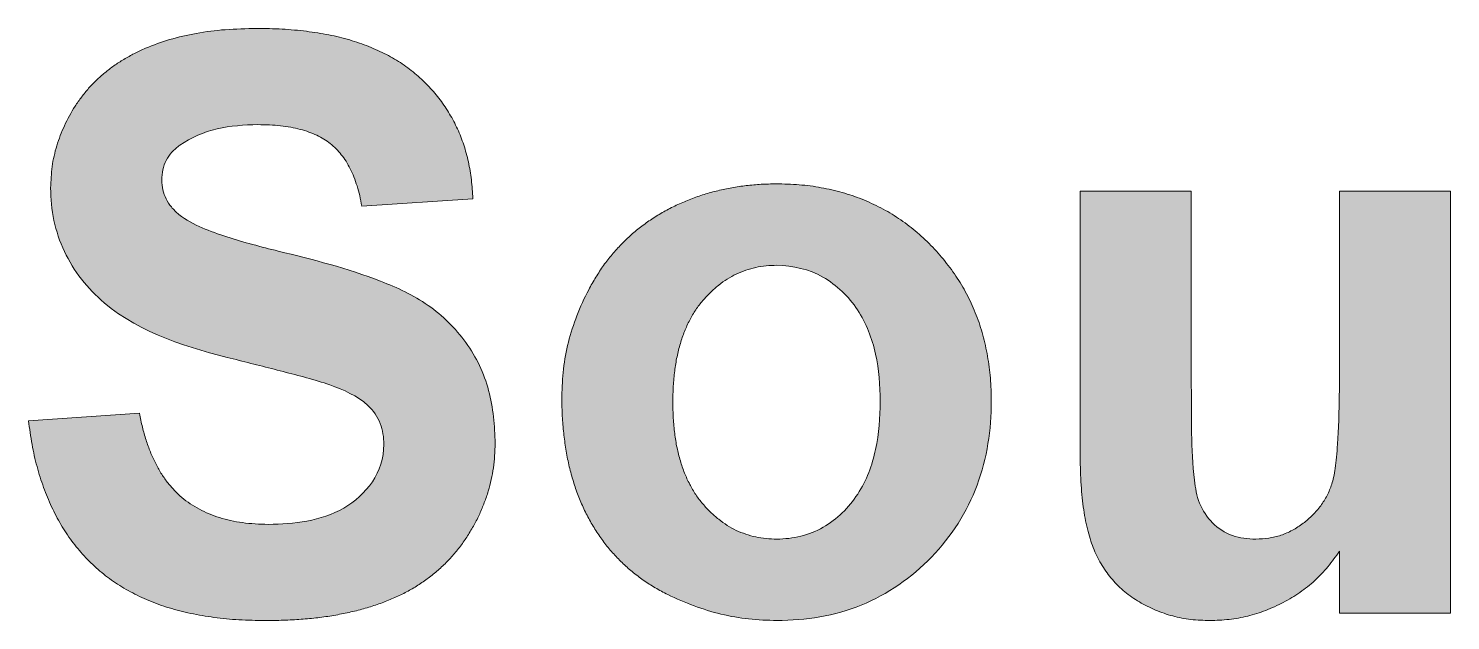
# Model space of a CAD drawing. Extents: x 222 to 1672, y 144 to 807.
# Drawn here: x 456.181 to 461.104, y 383.551 to 385.603 of the extents above; entities that cross this region are included whole.
import ezdxf

# ---------------------------------------------------------------- set-up
doc = ezdxf.new("R2010")
doc.units = 0
doc.header["$LTSCALE"] = 2
doc.header["$MEASUREMENT"] = 0
doc.layers.get('0').update_dxf_attribs({"linetype": 'CONTINUOUS'})

msp = doc.modelspace()

# ---------------------------------------------------------------- hatches: boundary and pattern name
at = {"lineweight": 5}
h = msp.add_hatch(color=256, dxfattribs=at)
edge = h.paths.add_edge_path(flags=0)
edge.add_spline(control_points=[(457.41144, 384.1606), (457.40996, 384.11477), (457.39713, 384.0694), (457.34536, 383.99425), (457.31083, 383.96332), (457.23301, 383.91799), (457.1889, 383.90428), (457.1008, 383.88754), (457.05594, 383.88505), (457.0108, 383.88455)], knot_values=[0, 0, 0, 0, 0.25, 0.25, 0.5, 0.5, 0.75, 0.75, 1, 1, 1, 1], weights=[1, 1, 1, 1, 1, 1, 1, 1, 1, 1], degree=3, periodic=0)
edge.add_spline(control_points=[(457.0108, 383.88455), (456.99556, 383.88487), (456.96583, 383.8855), (456.92232, 383.89002), (456.88118, 383.89709), (456.84236, 383.90702), (456.80618, 383.92032), (456.77232, 383.93651), (456.74047, 383.95511), (456.71156, 383.97748), (456.68481, 384.00241), (456.66064, 384.03086), (456.63854, 384.0624), (456.61947, 384.09768), (456.60208, 384.13575), (456.58753, 384.17728), (456.5743, 384.22182), (456.56835, 384.25308), (456.56529, 384.26917)], knot_values=[0, 0, 0, 0, 0.0700673, 0.1367493, 0.2009756, 0.2619101, 0.3207914, 0.3779396, 0.4344036, 0.4900566, 0.5456791, 0.6023099, 0.6614374, 0.7224709, 0.7865237, 0.8537494, 0.9247077, 1, 1, 1, 1], weights=[1, 1, 1, 1, 1, 1, 1, 1, 1, 1, 1, 1, 1, 1, 1, 1, 1, 1, 1], degree=3, periodic=0)
edge.add_line((456.56529, 384.26917), (456.18067, 384.24353))
edge.add_spline(control_points=[(456.18067, 384.24353), (456.18442, 384.21609), (456.19174, 384.16261), (456.20894, 384.0852), (456.23183, 384.01303), (456.25942, 383.9458), (456.292, 383.8836), (456.32969, 383.82641), (456.37292, 383.77439), (456.42118, 383.72729), (456.47459, 383.68533), (456.5338, 383.64954), (456.59828, 383.61908), (456.6681, 383.59377), (456.74356, 383.57466), (456.82439, 383.56135), (456.91059, 383.55269), (456.96991, 383.55172), (457.00038, 383.55122)], knot_values=[0, 0, 0, 0, 0.0691992, 0.1348691, 0.1978866, 0.2581952, 0.3162708, 0.3731085, 0.4290474, 0.4849852, 0.5413358, 0.5984053, 0.6575255, 0.7192896, 0.7837266, 0.8517658, 0.9238663, 1, 1, 1, 1], weights=[1, 1, 1, 1, 1, 1, 1, 1, 1, 1, 1, 1, 1, 1, 1, 1, 1, 1, 1], degree=3, periodic=0)
edge.add_spline(control_points=[(457.00038, 383.55122), (457.02149, 383.55148), (457.06292, 383.55199), (457.12374, 383.55513), (457.1819, 383.56069), (457.2374, 383.56866), (457.29018, 383.57913), (457.34042, 383.59136), (457.38771, 383.60629), (457.43249, 383.62306), (457.47464, 383.64236), (457.51457, 383.66392), (457.55171, 383.68852), (457.58679, 383.71497), (457.61936, 383.74377), (457.64905, 383.77541), (457.67688, 383.80887), (457.70147, 383.84509), (457.72377, 383.88236), (457.74324, 383.92058), (457.7591, 383.95972), (457.77291, 383.9992), (457.78341, 384.03952), (457.79049, 384.08054), (457.79507, 384.1223), (457.79573, 384.15043), (457.79606, 384.1646)], knot_values=[0, 0, 0, 0, 0.0559084, 0.1097584, 0.161296, 0.2106286, 0.2582257, 0.3037887, 0.3475397, 0.3895271, 0.4303723, 0.4702687, 0.509617, 0.5482511, 0.5865925, 0.6246307, 0.6630894, 0.7017543, 0.7404644, 0.7781207, 0.8152413, 0.8522742, 0.8888291, 0.9254729, 0.9624719, 1, 1, 1, 1], weights=[1, 1, 1, 1, 1, 1, 1, 1, 1, 1, 1, 1, 1, 1, 1, 1, 1, 1, 1, 1, 1, 1, 1, 1, 1, 1, 1], degree=3, periodic=0)
edge.add_spline(control_points=[(457.79606, 384.1646), (457.79509, 384.22654), (457.78986, 384.28826), (457.75759, 384.40803), (457.73157, 384.46368), (457.65884, 384.56437), (457.61489, 384.60757), (457.51319, 384.67875), (457.45738, 384.70439), (457.28518, 384.77179), (457.16528, 384.80171), (456.98584, 384.84585), (456.92614, 384.86127), (456.80988, 384.89977), (456.75182, 384.91919), (456.7015, 384.95787)], knot_values=[0, 0, 0, 0, 0.125, 0.125, 0.25, 0.25, 0.375, 0.375, 0.5, 0.5, 0.75, 0.75, 0.875, 0.875, 1, 1, 1, 1], weights=[1, 1, 1, 1, 1, 1, 1, 1, 1, 1, 1, 1, 1, 1, 1, 1], degree=3, periodic=0)
edge.add_spline(control_points=[(456.7015, 384.95787), (456.6924, 384.96618), (456.67491, 384.98214), (456.6562, 385.01151), (456.64403, 385.04321), (456.64282, 385.06553), (456.64221, 385.07686)], knot_values=[0, 0, 0, 0, 0.2680492, 0.5147393, 0.7536549, 1, 1, 1, 1], weights=[1, 1, 1, 1, 1, 1, 1], degree=3, periodic=0)
edge.add_spline(control_points=[(456.64221, 385.07686), (456.64296, 385.08898), (456.64442, 385.11263), (456.65655, 385.14606), (456.67671, 385.17565), (456.69544, 385.19056), (456.70511, 385.19826)], knot_values=[0, 0, 0, 0, 0.2551147, 0.4974982, 0.7405357, 1, 1, 1, 1], weights=[1, 1, 1, 1, 1, 1, 1], degree=3, periodic=0)
edge.add_spline(control_points=[(456.70511, 385.19826), (456.74462, 385.2246), (456.78718, 385.24394), (456.87998, 385.26514), (456.9276, 385.26829), (456.97514, 385.26917)], knot_values=[0, 0, 0, 0, 0.5, 0.5, 1, 1, 1, 1], weights=[1, 1, 1, 1, 1, 1], degree=3, periodic=0)
edge.add_spline(control_points=[(456.97514, 385.26917), (456.98863, 385.26888), (457.01471, 385.26831), (457.05262, 385.26573), (457.08793, 385.26043), (457.12078, 385.25337), (457.15095, 385.24417), (457.17858, 385.233), (457.20328, 385.21931), (457.22598, 385.20393), (457.24602, 385.18572), (457.26413, 385.16504), (457.28081, 385.14194), (457.29542, 385.11614), (457.30799, 385.0875), (457.31856, 385.05634), (457.32798, 385.02268), (457.3323, 384.99918), (457.33452, 384.98712)], knot_values=[0, 0, 0, 0, 0.0791871, 0.1530575, 0.2227703, 0.2885626, 0.3500407, 0.4076722, 0.4630871, 0.515477, 0.568194, 0.6214961, 0.6765218, 0.735136, 0.7951328, 0.8598189, 0.9280715, 1, 1, 1, 1], weights=[1, 1, 1, 1, 1, 1, 1, 1, 1, 1, 1, 1, 1, 1, 1, 1, 1, 1, 1], degree=3, periodic=0)
edge.add_line((457.33452, 384.98712), (457.71913, 385.01276))
edge.add_spline(control_points=[(457.71913, 385.01276), (457.71779, 385.03457), (457.71515, 385.07733), (457.70461, 385.13975), (457.68869, 385.19886), (457.66701, 385.25453), (457.6394, 385.30669), (457.60654, 385.35561), (457.56823, 385.40124), (457.5243, 385.44302), (457.47499, 385.48092), (457.41946, 385.51349), (457.35838, 385.54093), (457.2918, 385.56396), (457.21947, 385.58139), (457.14134, 385.59353), (457.0577, 385.60133), (457, 385.60211), (456.97033, 385.6025)], knot_values=[0, 0, 0, 0, 0.0609803, 0.1195917, 0.1764054, 0.2316693, 0.2860516, 0.3408708, 0.3959254, 0.4521089, 0.5098405, 0.5691935, 0.6314457, 0.696547, 0.7656505, 0.8389164, 0.9171797, 1, 1, 1, 1], weights=[1, 1, 1, 1, 1, 1, 1, 1, 1, 1, 1, 1, 1, 1, 1, 1, 1, 1, 1], degree=3, periodic=0)
edge.add_spline(control_points=[(456.97033, 385.6025), (456.9341, 385.60169), (456.8642, 385.60011), (456.76339, 385.58726), (456.67079, 385.56588), (456.59962, 385.54051), (456.5472, 385.51617), (456.51098, 385.49564), (456.47668, 385.47384), (456.44528, 385.4493), (456.41557, 385.42363), (456.38863, 385.39533), (456.36413, 385.36509), (456.3345, 385.32288), (456.3041, 385.26702), (456.27722, 385.1969), (456.26047, 385.12426), (456.25856, 385.07481), (456.25759, 385.05002)], knot_values=[0, 0, 0, 0, 0.1072951, 0.2070013, 0.3004627, 0.3883048, 0.4302475, 0.4715149, 0.5115661, 0.5504957, 0.5894595, 0.6277916, 0.6660359, 0.7046669, 0.78044, 0.8536896, 0.9266341, 1, 1, 1, 1], weights=[1, 1, 1, 1, 1, 1, 1, 1, 1, 1, 1, 1, 1, 1, 1, 1, 1, 1, 1], degree=3, periodic=0)
edge.add_spline(control_points=[(456.25759, 385.05002), (456.25854, 385.01207), (456.26115, 384.97439), (456.27706, 384.90067), (456.28899, 384.86409), (456.32096, 384.79604), (456.34074, 384.76403), (456.38747, 384.70388), (456.41457, 384.67734), (456.44229, 384.65138)], knot_values=[0, 0, 0, 0, 0.25, 0.25, 0.5, 0.5, 0.75, 0.75, 1, 1, 1, 1], weights=[1, 1, 1, 1, 1, 1, 1, 1, 1, 1], degree=3, periodic=0)
edge.add_spline(control_points=[(456.44229, 384.65138), (456.57262, 384.54455), (456.73673, 384.49572), (456.89942, 384.45507)], knot_values=[0, 0, 0, 0, 1, 1, 1, 1], weights=[1, 1, 1, 1], degree=3, periodic=0)
edge.add_spline(control_points=[(456.89942, 384.45507), (456.92654, 384.44818), (456.95369, 384.44137), (456.98086, 384.4347), (457.00804, 384.42803), (457.03508, 384.42082), (457.06217, 384.41379), (457.08928, 384.40676), (457.11646, 384.39991), (457.1434, 384.39223), (457.17034, 384.38454), (457.19737, 384.37703), (457.22394, 384.36813)], knot_values=[0, 0, 0, 0, 0.000084, 0.000084, 0.000084, 0.0001679, 0.0001679, 0.0001679, 0.000252, 0.000252, 0.000252, 0.000336, 0.000336, 0.000336, 0.000336], weights=[1, 1, 1, 1, 1, 1, 1, 1, 1, 1, 1, 1, 1], degree=3, periodic=0)
edge.add_spline(control_points=[(457.22394, 384.36813), (457.2712, 384.35028), (457.31892, 384.33067), (457.3743, 384.27885), (457.38887, 384.25753), (457.40743, 384.21054), (457.41064, 384.18581), (457.41144, 384.1606)], knot_values=[0, 0, 0, 0, 0.5, 0.5, 0.75, 0.75, 1, 1, 1, 1], weights=[1, 1, 1, 1, 1, 1, 1, 1], degree=3, periodic=0)
h = msp.add_hatch(color=256, dxfattribs=at)
edge = h.paths.add_edge_path(flags=0)
edge.add_spline(control_points=[(459.514, 384.31164), (459.51346, 384.33825), (459.5124, 384.39047), (459.50185, 384.46684), (459.48613, 384.53992), (459.46323, 384.60951), (459.43339, 384.67549), (459.39718, 384.73794), (459.35431, 384.79671), (459.30578, 384.85174), (459.25199, 384.9016), (459.19404, 384.94519), (459.13221, 384.9819), (459.06682, 385.012), (458.99763, 385.03535), (458.92479, 385.05216), (458.84816, 385.06235), (458.79582, 385.06347), (458.76921, 385.06404)], knot_values=[0, 0, 0, 0, 0.0672458, 0.1319515, 0.1945399, 0.2560416, 0.3167916, 0.3773093, 0.438228, 0.5004209, 0.5625422, 0.6233185, 0.6834251, 0.7440079, 0.8049761, 0.8677137, 0.9327542, 1, 1, 1, 1], weights=[1, 1, 1, 1, 1, 1, 1, 1, 1, 1, 1, 1, 1, 1, 1, 1, 1, 1, 1], degree=3, periodic=0)
edge.add_spline(control_points=[(458.76921, 385.06404), (458.75171, 385.06372), (458.71718, 385.06309), (458.66596, 385.05844), (458.61597, 385.05156), (458.56742, 385.04073), (458.5198, 385.02836), (458.4739, 385.01147), (458.42873, 384.99288), (458.38526, 384.97082), (458.34351, 384.9461), (458.3043, 384.91829), (458.26716, 384.88838), (458.23316, 384.85513), (458.2009, 384.81991), (458.17114, 384.78183), (458.14448, 384.74066), (458.11148, 384.68356), (458.07794, 384.60877), (458.04831, 384.51666), (458.03048, 384.42277), (458.02804, 384.35965), (458.02682, 384.32806)], knot_values=[0, 0, 0, 0, 0.0448844, 0.0885409, 0.1317912, 0.1741759, 0.216047, 0.2578591, 0.2994562, 0.3412683, 0.3827341, 0.4237805, 0.4644306, 0.5048783, 0.5456077, 0.586848, 0.6286419, 0.6712901, 0.7558939, 0.8382079, 0.9190141, 1, 1, 1, 1], weights=[1, 1, 1, 1, 1, 1, 1, 1, 1, 1, 1, 1, 1, 1, 1, 1, 1, 1, 1, 1, 1, 1, 1], degree=3, periodic=0)
edge.add_spline(control_points=[(458.02682, 384.32806), (458.02715, 384.30762), (458.02779, 384.2675), (458.03228, 384.20852), (458.03945, 384.15195), (458.04931, 384.0977), (458.06262, 384.04595), (458.07863, 383.99656), (458.09739, 383.94945), (458.11951, 383.90491), (458.14448, 383.86288), (458.17153, 383.82284), (458.20232, 383.78614), (458.23492, 383.75152), (458.27077, 383.72), (458.30902, 383.69088), (458.35008, 383.66424), (458.40813, 383.63318), (458.48368, 383.60058), (458.5775, 383.5718), (458.67388, 383.55445), (458.73896, 383.5523), (458.77162, 383.55122)], knot_values=[0, 0, 0, 0, 0.0504443, 0.0990292, 0.1458783, 0.1911293, 0.2350153, 0.2776445, 0.3192014, 0.3600305, 0.40022, 0.4398049, 0.4791352, 0.5182994, 0.5570566, 0.5968058, 0.6368477, 0.6776981, 0.7591891, 0.8394695, 0.9194482, 1, 1, 1, 1], weights=[1, 1, 1, 1, 1, 1, 1, 1, 1, 1, 1, 1, 1, 1, 1, 1, 1, 1, 1, 1, 1, 1, 1], degree=3, periodic=0)
edge.add_spline(control_points=[(458.77162, 383.55122), (458.82154, 383.5522), (458.87129, 383.55495), (458.96953, 383.573), (459.01768, 383.58617), (459.15478, 383.64174), (459.23808, 383.70028), (459.3759, 383.84249), (459.42993, 383.92737), (459.48223, 384.06751), (459.49431, 384.1156), (459.51054, 384.21258), (459.513, 384.26199), (459.514, 384.31164)], knot_values=[0, 0, 0, 0, 0.125, 0.125, 0.25, 0.25, 0.5, 0.5, 0.75, 0.75, 0.875, 0.875, 1, 1, 1, 1], weights=[1, 1, 1, 1, 1, 1, 1, 1, 1, 1, 1, 1, 1, 1], degree=3, periodic=0)
edge = h.paths.add_edge_path(flags=0)
edge.add_spline(control_points=[(459.12939, 384.31044), (459.12854, 384.2545), (459.12515, 384.19888), (459.10184, 384.08965), (459.08202, 384.03643), (459.02071, 383.94218), (458.97956, 383.90204), (458.90745, 383.86064), (458.88097, 383.85001), (458.827, 383.83639), (458.79922, 383.83419), (458.77122, 383.83327)], knot_values=[0, 0, 0, 0, 0.25, 0.25, 0.5, 0.5, 0.75, 0.75, 0.875, 0.875, 1, 1, 1, 1], weights=[1, 1, 1, 1, 1, 1, 1, 1, 1, 1, 1, 1], degree=3, periodic=0)
edge.add_spline(control_points=[(458.77122, 383.83327), (458.75878, 383.83368), (458.7343, 383.83448), (458.69825, 383.84017), (458.66376, 383.84987), (458.63059, 383.86308), (458.59913, 383.88048), (458.56943, 383.90189), (458.54129, 383.92703), (458.51444, 383.95532), (458.4898, 383.98728), (458.4691, 384.02347), (458.45099, 384.06253), (458.43672, 384.10521), (458.42489, 384.15093), (458.41722, 384.20032), (458.41228, 384.25291), (458.41173, 384.28906), (458.41144, 384.30763)], knot_values=[0, 0, 0, 0, 0.0558528, 0.1098825, 0.1634274, 0.2164357, 0.2698495, 0.3244355, 0.3805132, 0.439057, 0.4993889, 0.5612046, 0.6258751, 0.692442, 0.7629853, 0.8377173, 0.916607, 1, 1, 1, 1], weights=[1, 1, 1, 1, 1, 1, 1, 1, 1, 1, 1, 1, 1, 1, 1, 1, 1, 1, 1], degree=3, periodic=0)
edge.add_spline(control_points=[(458.41144, 384.30763), (458.41173, 384.32621), (458.41228, 384.36235), (458.41722, 384.41495), (458.42489, 384.46433), (458.43672, 384.51006), (458.45099, 384.55273), (458.4691, 384.59179), (458.4898, 384.62798), (458.51444, 384.65994), (458.54129, 384.68823), (458.56943, 384.71337), (458.59913, 384.73478), (458.63059, 384.75218), (458.66376, 384.76539), (458.69825, 384.77509), (458.7343, 384.78078), (458.75878, 384.78158), (458.77122, 384.78199)], knot_values=[0, 0, 0, 0, 0.083393, 0.1622827, 0.2370147, 0.307558, 0.3741249, 0.4387954, 0.5006111, 0.560943, 0.6194868, 0.6755645, 0.7301505, 0.7835643, 0.8365726, 0.8901175, 0.9441472, 1, 1, 1, 1], weights=[1, 1, 1, 1, 1, 1, 1, 1, 1, 1, 1, 1, 1, 1, 1, 1, 1, 1, 1], degree=3, periodic=0)
edge.add_spline(control_points=[(458.77122, 384.78199), (458.82699, 384.78017), (458.88265, 384.76873), (458.97925, 384.71353), (459.02004, 384.67379), (459.08122, 384.58118), (459.1012, 384.52842), (459.12501, 384.42081), (459.12853, 384.36581), (459.12939, 384.31044)], knot_values=[0, 0, 0, 0, 0.25, 0.25, 0.5, 0.5, 0.75, 0.75, 1, 1, 1, 1], weights=[1, 1, 1, 1, 1, 1, 1, 1, 1, 1], degree=3, periodic=0)
h = msp.add_hatch(color=256, dxfattribs=at)
edge = h.paths.add_edge_path(flags=0)
edge.add_spline(control_points=[(459.8217, 384.11813), (459.82183, 384.10143), (459.82209, 384.06895), (459.82466, 384.0218), (459.8281, 383.97741), (459.83328, 383.93583), (459.83998, 383.89689), (459.84848, 383.86083), (459.85793, 383.82742), (459.8727, 383.7871), (459.8962, 383.7412), (459.93181, 383.69192), (459.97523, 383.64931), (460.026, 383.61423), (460.08201, 383.58647), (460.14182, 383.56565), (460.20541, 383.55343), (460.24899, 383.55197), (460.27122, 383.55122)], knot_values=[0, 0, 0, 0, 0.0606019, 0.1178766, 0.1713776, 0.2221842, 0.2699219, 0.3147215, 0.3566043, 0.3958663, 0.4704442, 0.5429711, 0.615642, 0.6901426, 0.7660185, 0.841902, 0.9193852, 1, 1, 1, 1], weights=[1, 1, 1, 1, 1, 1, 1, 1, 1, 1, 1, 1, 1, 1, 1, 1, 1, 1, 1], degree=3, periodic=0)
edge.add_spline(control_points=[(460.27122, 383.55122), (460.29317, 383.55203), (460.33697, 383.55363), (460.40175, 383.56554), (460.46483, 383.58538), (460.52551, 383.61296), (460.58253, 383.64768), (460.63497, 383.68873), (460.68098, 383.73706), (460.70637, 383.77362), (460.71913, 383.79201)], knot_values=[0, 0, 0, 0, 0.1241811, 0.2478228, 0.3714068, 0.4975708, 0.6240806, 0.7483744, 0.8734721, 1, 1, 1, 1], weights=[1, 1, 1, 1, 1, 1, 1, 1, 1, 1, 1], degree=3, periodic=0)
edge.add_line((460.71913, 383.79201), (460.71913, 383.57686))
edge.add_line((460.71913, 383.57686), (461.10375, 383.57686))
edge.add_line((461.10375, 383.57686), (461.10375, 385.0384))
edge.add_line((461.10375, 385.0384), (460.71913, 385.0384))
edge.add_line((460.71913, 385.0384), (460.71913, 384.41941))
edge.add_spline(control_points=[(460.71913, 384.41941), (460.71907, 384.3943), (460.71895, 384.34662), (460.71768, 384.27878), (460.716, 384.21825), (460.7125, 384.16512), (460.70941, 384.11922), (460.7043, 384.0808), (460.69977, 384.04944), (460.69109, 384.01782), (460.67732, 383.98422), (460.65506, 383.94827), (460.62691, 383.91587), (460.59385, 383.88731), (460.55698, 383.86322), (460.51683, 383.84568), (460.47404, 383.83547), (460.44475, 383.83401), (460.42987, 383.83327)], knot_values=[0, 0, 0, 0, 0.1013141, 0.1924022, 0.2738203, 0.3456232, 0.4072486, 0.4593854, 0.5019992, 0.5349425, 0.5914857, 0.6478668, 0.704799, 0.7640115, 0.8236541, 0.8818201, 0.9399861, 1, 1, 1, 1], weights=[1, 1, 1, 1, 1, 1, 1, 1, 1, 1, 1, 1, 1, 1, 1, 1, 1, 1, 1], degree=3, periodic=0)
edge.add_spline(control_points=[(460.42987, 383.83327), (460.40212, 383.83407), (460.3744, 383.83691), (460.32243, 383.85532), (460.29924, 383.87053), (460.2599, 383.90948), (460.24573, 383.93264), (460.22449, 383.98341), (460.2203, 384.0103), (460.2047, 384.14585), (460.20681, 384.25511), (460.20631, 384.36412)], knot_values=[0, 0, 0, 0, 0.125, 0.125, 0.25, 0.25, 0.375, 0.375, 0.5, 0.5, 1, 1, 1, 1], weights=[1, 1, 1, 1, 1, 1, 1, 1, 1, 1, 1, 1], degree=3, periodic=0)
edge.add_line((460.20631, 384.36412), (460.20631, 385.0384))
edge.add_line((460.20631, 385.0384), (459.8217, 385.0384))
edge.add_line((459.8217, 385.0384), (459.8217, 384.11813))

# ---------------------------------------------------------------- linework, layer by layer
for p, q in [((459.8217, 385.0384), (460.20631, 385.0384)), ((459.8217, 384.11813), (459.8217, 385.0384)), ((460.20631, 385.0384), (460.20631, 384.36412)), ((460.71913, 385.0384), (461.10375, 385.0384)), ((460.71913, 384.41941), (460.71913, 385.0384)), ((461.10375, 385.0384), (461.10375, 383.57686)), ((457.71913, 385.01276), (457.33452, 384.98712)), ((456.18067, 384.24353), (456.56529, 384.26917)), ((460.71913, 383.57686), (460.71913, 383.79201)), ((461.10375, 383.57686), (460.71913, 383.57686))]:
    msp.add_line(p, q, dxfattribs=at)
for points, knots in [([(456.25759, 385.05002), (456.25856, 385.07481), (456.26047, 385.12426), (456.27722, 385.1969), (456.3041, 385.26702), (456.3345, 385.32288), (456.36413, 385.36509), (456.38863, 385.39533), (456.41557, 385.42363), (456.44528, 385.4493), (456.47668, 385.47384), (456.51098, 385.49564), (456.5472, 385.51617), (456.59962, 385.54051), (456.67079, 385.56588), (456.76339, 385.58726), (456.8642, 385.60011), (456.9341, 385.60169), (456.97033, 385.6025)], [0, 0, 0, 0, 0.0733659, 0.1463104, 0.21956, 0.2953331, 0.3339641, 0.3722084, 0.4105405, 0.4495043, 0.4884339, 0.5284851, 0.5697525, 0.6116952, 0.6995373, 0.7929987, 0.8927049, 1, 1, 1, 1]), ([(456.97033, 385.6025), (457, 385.60211), (457.0577, 385.60133), (457.14134, 385.59353), (457.21947, 385.58139), (457.2918, 385.56396), (457.35838, 385.54093), (457.41946, 385.51349), (457.47499, 385.48092), (457.5243, 385.44302), (457.56823, 385.40124), (457.60654, 385.35561), (457.6394, 385.30669), (457.66701, 385.25453), (457.68869, 385.19886), (457.70461, 385.13975), (457.71515, 385.07733), (457.71779, 385.03457), (457.71913, 385.01276)], [0, 0, 0, 0, 0.0828203, 0.1610836, 0.2343495, 0.303453, 0.3685543, 0.4308065, 0.4901595, 0.5478911, 0.6040746, 0.6591292, 0.7139484, 0.7683307, 0.8235946, 0.8804083, 0.9390197, 1, 1, 1, 1]), ([(456.97514, 385.26917), (456.9276, 385.26829), (456.87998, 385.26514), (456.78718, 385.24394), (456.74462, 385.2246), (456.70511, 385.19826)], [0, 0, 0, 0, 0.5, 0.5, 1, 1, 1, 1]), ([(457.33452, 384.98712), (457.3323, 384.99918), (457.32798, 385.02268), (457.31856, 385.05634), (457.30799, 385.0875), (457.29542, 385.11614), (457.28081, 385.14194), (457.26413, 385.16504), (457.24602, 385.18572), (457.22598, 385.20393), (457.20328, 385.21931), (457.17858, 385.233), (457.15095, 385.24417), (457.12078, 385.25337), (457.08793, 385.26043), (457.05262, 385.26573), (457.01471, 385.26831), (456.98863, 385.26888), (456.97514, 385.26917)], [0, 0, 0, 0, 0.0719285, 0.1401811, 0.2048672, 0.264864, 0.3234782, 0.3785039, 0.431806, 0.484523, 0.5369129, 0.5923278, 0.6499593, 0.7114374, 0.7772297, 0.8469425, 0.9208129, 1, 1, 1, 1]), ([(456.70511, 385.19826), (456.69544, 385.19056), (456.67671, 385.17565), (456.65655, 385.14606), (456.64442, 385.11263), (456.64296, 385.08898), (456.64221, 385.07686)], [0, 0, 0, 0, 0.2594643, 0.5025018, 0.7448853, 1, 1, 1, 1]), ([(456.44229, 384.65138), (456.41457, 384.67734), (456.38747, 384.70388), (456.34074, 384.76403), (456.32096, 384.79604), (456.28899, 384.86409), (456.27706, 384.90067), (456.26115, 384.97439), (456.25854, 385.01207), (456.25759, 385.05002)], [0, 0, 0, 0, 0.25, 0.25, 0.5, 0.5, 0.75, 0.75, 1, 1, 1, 1]), ([(456.64221, 385.07686), (456.64282, 385.06553), (456.64403, 385.04321), (456.6562, 385.01151), (456.67491, 384.98214), (456.6924, 384.96618), (456.7015, 384.95787)], [0, 0, 0, 0, 0.2463451, 0.4852607, 0.7319508, 1, 1, 1, 1]), ([(458.02682, 384.32806), (458.02804, 384.35965), (458.03048, 384.42277), (458.04831, 384.51666), (458.07794, 384.60877), (458.11148, 384.68356), (458.14448, 384.74066), (458.17114, 384.78183), (458.2009, 384.81991), (458.23316, 384.85513), (458.26716, 384.88838), (458.3043, 384.91829), (458.34351, 384.9461), (458.38526, 384.97082), (458.42873, 384.99288), (458.4739, 385.01147), (458.5198, 385.02836), (458.56742, 385.04073), (458.61597, 385.05156), (458.66596, 385.05844), (458.71718, 385.06309), (458.75171, 385.06372), (458.76921, 385.06404)], [0, 0, 0, 0, 0.0809859, 0.1617921, 0.2441061, 0.3287099, 0.3713581, 0.413152, 0.4543923, 0.4951217, 0.5355694, 0.5762195, 0.6172659, 0.6587317, 0.7005438, 0.7421409, 0.783953, 0.8258241, 0.8682088, 0.9114591, 0.9551156, 1, 1, 1, 1]), ([(458.76921, 385.06404), (458.79582, 385.06347), (458.84816, 385.06235), (458.92479, 385.05216), (458.99763, 385.03535), (459.06682, 385.012), (459.13221, 384.9819), (459.19404, 384.94519), (459.25199, 384.9016), (459.30578, 384.85174), (459.35431, 384.79671), (459.39718, 384.73794), (459.43339, 384.67549), (459.46323, 384.60951), (459.48613, 384.53992), (459.50185, 384.46684), (459.5124, 384.39047), (459.51346, 384.33825), (459.514, 384.31164)], [0, 0, 0, 0, 0.0672458, 0.1322863, 0.1950239, 0.2559921, 0.3165749, 0.3766815, 0.4374578, 0.4995791, 0.561772, 0.6226907, 0.6832084, 0.7439584, 0.8054601, 0.8680485, 0.9327542, 1, 1, 1, 1]), ([(456.7015, 384.95787), (456.75182, 384.91919), (456.80988, 384.89977), (456.92614, 384.86127), (456.98584, 384.84585), (457.16528, 384.80171), (457.28518, 384.77179), (457.45738, 384.70439), (457.51319, 384.67875), (457.61489, 384.60757), (457.65884, 384.56437), (457.73157, 384.46368), (457.75759, 384.40803), (457.78986, 384.28826), (457.79509, 384.22654), (457.79606, 384.1646)], [0, 0, 0, 0, 0.125, 0.125, 0.25, 0.25, 0.5, 0.5, 0.625, 0.625, 0.75, 0.75, 0.875, 0.875, 1, 1, 1, 1]), ([(458.77122, 384.78199), (458.75878, 384.78158), (458.7343, 384.78078), (458.69825, 384.77509), (458.66376, 384.76539), (458.63059, 384.75218), (458.59913, 384.73478), (458.56943, 384.71337), (458.54129, 384.68823), (458.51444, 384.65994), (458.4898, 384.62798), (458.4691, 384.59179), (458.45099, 384.55273), (458.43672, 384.51006), (458.42489, 384.46433), (458.41722, 384.41495), (458.41228, 384.36235), (458.41173, 384.32621), (458.41144, 384.30763)], [0, 0, 0, 0, 0.0558528, 0.1098825, 0.1634274, 0.2164357, 0.2698495, 0.3244355, 0.3805132, 0.439057, 0.4993889, 0.5612046, 0.6258751, 0.692442, 0.7629853, 0.8377173, 0.916607, 1, 1, 1, 1]), ([(459.12939, 384.31044), (459.12853, 384.36581), (459.12501, 384.42081), (459.1012, 384.52842), (459.08122, 384.58118), (459.02004, 384.67379), (458.97925, 384.71353), (458.88265, 384.76873), (458.82699, 384.78017), (458.77122, 384.78199)], [0, 0, 0, 0, 0.25, 0.25, 0.5, 0.5, 0.75, 0.75, 1, 1, 1, 1]), ([(457.22394, 384.36813), (457.19737, 384.37703), (457.17034, 384.38454), (457.1434, 384.39223), (457.11646, 384.39991), (457.08928, 384.40676), (457.06217, 384.41379), (457.03508, 384.42082), (457.00804, 384.42803), (456.98086, 384.4347), (456.95369, 384.44137), (456.92654, 384.44818), (456.89942, 384.45507)], [0, 0, 0, 0, 0.00008407249, 0.00008407249, 0.00008407249, 0.00016812165, 0.00016812165, 0.00016812165, 0.00025207619, 0.00025207619, 0.00025207619, 0.00033602953, 0.00033602953, 0.00033602953, 0.00033602953]), ([(460.42987, 383.83327), (460.44475, 383.83401), (460.47404, 383.83547), (460.51683, 383.84568), (460.55698, 383.86322), (460.59385, 383.88731), (460.62691, 383.91587), (460.65506, 383.94827), (460.67732, 383.98422), (460.69109, 384.01782), (460.69977, 384.04944), (460.7043, 384.0808), (460.70941, 384.11922), (460.7125, 384.16512), (460.716, 384.21825), (460.71768, 384.27878), (460.71895, 384.34662), (460.71907, 384.3943), (460.71913, 384.41941)], [0, 0, 0, 0, 0.0600139, 0.1181799, 0.1763459, 0.2359885, 0.295201, 0.3521332, 0.4085143, 0.4650575, 0.4980008, 0.5406146, 0.5927514, 0.6543768, 0.7261797, 0.8075978, 0.8986859, 1, 1, 1, 1]), ([(457.41144, 384.1606), (457.41064, 384.18581), (457.40743, 384.21054), (457.38887, 384.25753), (457.3743, 384.27885), (457.31892, 384.33067), (457.2712, 384.35028), (457.22394, 384.36813)], [0, 0, 0, 0, 0.25, 0.25, 0.5, 0.5, 1, 1, 1, 1]), ([(460.20631, 384.36412), (460.20681, 384.25511), (460.2047, 384.14585), (460.2203, 384.0103), (460.22449, 383.98341), (460.24573, 383.93264), (460.2599, 383.90948), (460.29924, 383.87053), (460.32243, 383.85532), (460.3744, 383.83691), (460.40212, 383.83407), (460.42987, 383.83327)], [0, 0, 0, 0, 0.5, 0.5, 0.625, 0.625, 0.75, 0.75, 0.875, 0.875, 1, 1, 1, 1]), ([(458.77162, 383.55122), (458.73896, 383.5523), (458.67388, 383.55445), (458.5775, 383.5718), (458.48368, 383.60058), (458.40813, 383.63318), (458.35008, 383.66424), (458.30902, 383.69088), (458.27077, 383.72), (458.23492, 383.75152), (458.20232, 383.78614), (458.17153, 383.82284), (458.14448, 383.86288), (458.11951, 383.90491), (458.09739, 383.94945), (458.07863, 383.99656), (458.06262, 384.04595), (458.04931, 384.0977), (458.03945, 384.15195), (458.03228, 384.20852), (458.02779, 384.2675), (458.02715, 384.30762), (458.02682, 384.32806)], [0, 0, 0, 0, 0.0805518, 0.1605305, 0.2408109, 0.3223019, 0.3631523, 0.4031942, 0.4429434, 0.4817006, 0.5208648, 0.5601951, 0.59978, 0.6399695, 0.6807986, 0.7223555, 0.7649847, 0.8088707, 0.8541217, 0.9009708, 0.9495557, 1, 1, 1, 1]), ([(458.41144, 384.30763), (458.41173, 384.28906), (458.41228, 384.25291), (458.41722, 384.20032), (458.42489, 384.15093), (458.43672, 384.10521), (458.45099, 384.06253), (458.4691, 384.02347), (458.4898, 383.98728), (458.51444, 383.95532), (458.54129, 383.92703), (458.56943, 383.90189), (458.59913, 383.88048), (458.63059, 383.86308), (458.66376, 383.84987), (458.69825, 383.84017), (458.7343, 383.83448), (458.75878, 383.83368), (458.77122, 383.83327)], [0, 0, 0, 0, 0.083393, 0.1622827, 0.2370147, 0.307558, 0.3741249, 0.4387954, 0.5006111, 0.560943, 0.6194868, 0.6755645, 0.7301505, 0.7835643, 0.8365726, 0.8901175, 0.9441472, 1, 1, 1, 1]), ([(458.77122, 383.83327), (458.79922, 383.83419), (458.827, 383.83639), (458.88097, 383.85001), (458.90745, 383.86064), (458.97956, 383.90204), (459.02071, 383.94218), (459.08202, 384.03643), (459.10184, 384.08965), (459.12515, 384.19888), (459.12854, 384.2545), (459.12939, 384.31044)], [0, 0, 0, 0, 0.125, 0.125, 0.25, 0.25, 0.5, 0.5, 0.75, 0.75, 1, 1, 1, 1]), ([(459.514, 384.31164), (459.513, 384.26199), (459.51054, 384.21258), (459.49431, 384.1156), (459.48223, 384.06751), (459.42993, 383.92737), (459.3759, 383.84249), (459.23808, 383.70028), (459.15478, 383.64174), (459.01768, 383.58617), (458.96953, 383.573), (458.87129, 383.55495), (458.82154, 383.5522), (458.77162, 383.55122)], [0, 0, 0, 0, 0.125, 0.125, 0.25, 0.25, 0.5, 0.5, 0.75, 0.75, 0.875, 0.875, 1, 1, 1, 1]), ([(456.56529, 384.26917), (456.56835, 384.25308), (456.5743, 384.22182), (456.58753, 384.17728), (456.60208, 384.13575), (456.61947, 384.09768), (456.63854, 384.0624), (456.66064, 384.03086), (456.68481, 384.00241), (456.71156, 383.97748), (456.74047, 383.95511), (456.77232, 383.93651), (456.80618, 383.92032), (456.84236, 383.90702), (456.88118, 383.89709), (456.92232, 383.89002), (456.96583, 383.8855), (456.99556, 383.88487), (457.0108, 383.88455)], [0, 0, 0, 0, 0.0752923, 0.1462506, 0.2134763, 0.2775291, 0.3385626, 0.3976901, 0.4543209, 0.5099434, 0.5655964, 0.6220604, 0.6792086, 0.7380899, 0.7990244, 0.8632507, 0.9299327, 1, 1, 1, 1]), ([(457.00038, 383.55122), (456.96991, 383.55172), (456.91059, 383.55269), (456.82439, 383.56135), (456.74356, 383.57466), (456.6681, 383.59377), (456.59828, 383.61908), (456.5338, 383.64954), (456.47459, 383.68533), (456.42118, 383.72729), (456.37292, 383.77439), (456.32969, 383.82641), (456.292, 383.8836), (456.25942, 383.9458), (456.23183, 384.01303), (456.20894, 384.0852), (456.19174, 384.16261), (456.18442, 384.21609), (456.18067, 384.24353)], [0, 0, 0, 0, 0.0761337, 0.1482342, 0.2162734, 0.2807104, 0.3424745, 0.4015947, 0.4586642, 0.5150148, 0.5709526, 0.6268915, 0.6837292, 0.7418048, 0.8021134, 0.8651309, 0.9308008, 1, 1, 1, 1]), ([(457.79606, 384.1646), (457.79573, 384.15043), (457.79507, 384.1223), (457.79049, 384.08054), (457.78341, 384.03952), (457.77291, 383.9992), (457.7591, 383.95972), (457.74324, 383.92058), (457.72377, 383.88236), (457.70147, 383.84509), (457.67688, 383.80887), (457.64905, 383.77541), (457.61936, 383.74377), (457.58679, 383.71497), (457.55171, 383.68852), (457.51457, 383.66392), (457.47464, 383.64236), (457.43249, 383.62306), (457.38771, 383.60629), (457.34042, 383.59136), (457.29018, 383.57913), (457.2374, 383.56866), (457.1819, 383.56069), (457.12374, 383.55513), (457.06292, 383.55199), (457.02149, 383.55148), (457.00038, 383.55122)], [0, 0, 0, 0, 0.0375281, 0.0745271, 0.1111709, 0.1477258, 0.1847587, 0.2218793, 0.2595356, 0.2982457, 0.3369106, 0.3753693, 0.4134075, 0.4517489, 0.490383, 0.5297313, 0.5696277, 0.6104729, 0.6524603, 0.6962113, 0.7417743, 0.7893714, 0.838704, 0.8902416, 0.9440916, 1, 1, 1, 1]), ([(457.0108, 383.88455), (457.05594, 383.88505), (457.1008, 383.88754), (457.1889, 383.90428), (457.23301, 383.91799), (457.31083, 383.96332), (457.34536, 383.99425), (457.39713, 384.0694), (457.40996, 384.11477), (457.41144, 384.1606)], [0, 0, 0, 0, 0.25, 0.25, 0.5, 0.5, 0.75, 0.75, 1, 1, 1, 1]), ([(460.27122, 383.55122), (460.24899, 383.55197), (460.20541, 383.55343), (460.14182, 383.56565), (460.08201, 383.58647), (460.026, 383.61423), (459.97523, 383.64931), (459.93181, 383.69192), (459.8962, 383.7412), (459.8727, 383.7871), (459.85793, 383.82742), (459.84848, 383.86083), (459.83998, 383.89689), (459.83328, 383.93583), (459.8281, 383.97741), (459.82466, 384.0218), (459.82209, 384.06895), (459.82183, 384.10143), (459.8217, 384.11813)], [0, 0, 0, 0, 0.0806148, 0.158098, 0.2339815, 0.3098574, 0.384358, 0.4570289, 0.5295558, 0.6041337, 0.6433957, 0.6852785, 0.7300781, 0.7778158, 0.8286224, 0.8821234, 0.9393981, 1, 1, 1, 1]), ([(460.71913, 383.79201), (460.70637, 383.77362), (460.68098, 383.73706), (460.63497, 383.68873), (460.58253, 383.64768), (460.52551, 383.61296), (460.46483, 383.58538), (460.40175, 383.56554), (460.33697, 383.55363), (460.29317, 383.55203), (460.27122, 383.55122)], [0, 0, 0, 0, 0.1265279, 0.2516256, 0.3759194, 0.5024292, 0.6285932, 0.7521772, 0.8758189, 1, 1, 1, 1])]:
    msp.add_open_spline(points, degree=3, knots=knots, dxfattribs=at)
msp.add_open_spline([(456.89942, 384.45507), (456.73673, 384.49572), (456.57262, 384.54455), (456.44229, 384.65138)], degree=3, dxfattribs=at)

doc.saveas('drawing.dxf')
